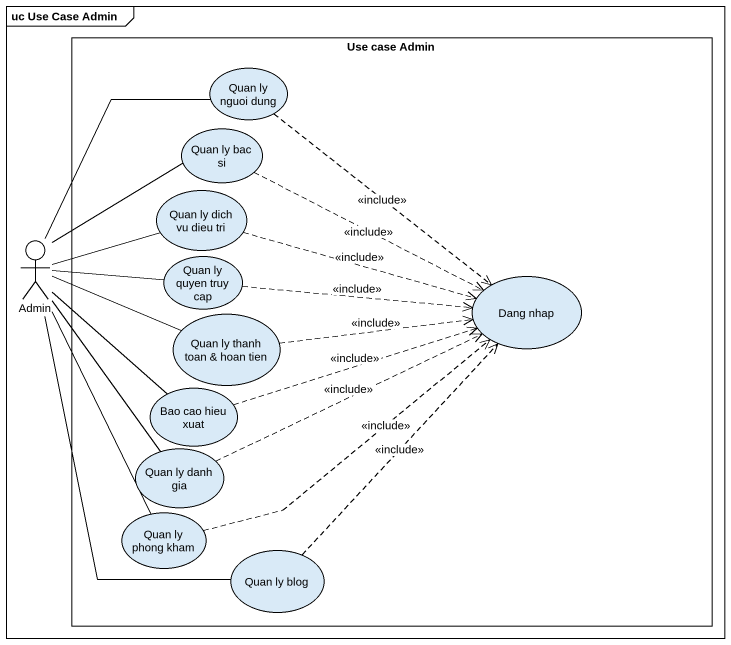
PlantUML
@startuml
mainframe uc Use Case Admin
rectangle "Use case Admin" as Use_case_Admin {
  usecase "Quan ly nguoi dung" as Quan_ly_nguoi_dung
  usecase "Quan ly bac si" as Quan_ly_bac_si
  usecase "Quan ly dich vu dieu tri" as Quan_ly_dich_vu_dieu_tri
  usecase "Quan ly quyen truy cap" as Quan_ly_quyen_truy_cap
  usecase "Dang nhap" as Dang_nhap
  usecase "Quan ly thanh toan & hoan tien" as Quan_ly_thanh_toan_hoan_tien
  usecase "Bao cao hieu xuat" as Bao_cao_hieu_xuat
  usecase "Quan ly danh gia" as Quan_ly_danh_gia
  usecase "Quan ly phong kham" as Quan_ly_phong_kham
  usecase "Quan ly blog" as Quan_ly_blog
}
actor Admin
Quan_ly_nguoi_dung ..> Dang_nhap : <<include>>
Quan_ly_bac_si .right.> Dang_nhap : <<include>>
Quan_ly_dich_vu_dieu_tri .right.> Dang_nhap : <<include>>
Admin -up- Quan_ly_nguoi_dung
Admin -up- Quan_ly_bac_si
Admin -right- Quan_ly_dich_vu_dieu_tri
Admin -right- Quan_ly_quyen_truy_cap
Admin -right- Quan_ly_thanh_toan_hoan_tien
Admin -- Bao_cao_hieu_xuat
Admin -- Quan_ly_danh_gia
Admin -- Quan_ly_phong_kham
Admin -- Quan_ly_blog
Quan_ly_quyen_truy_cap .right.> Dang_nhap : <<include>>
Quan_ly_thanh_toan_hoan_tien .right.> Dang_nhap : <<include>>
Bao_cao_hieu_xuat .right.> Dang_nhap : <<include>>
Quan_ly_danh_gia .right.> Dang_nhap : <<include>>
Quan_ly_phong_kham .up.> Dang_nhap : <<include>>
Quan_ly_blog .up.> Dang_nhap : <<include>>
@enduml
